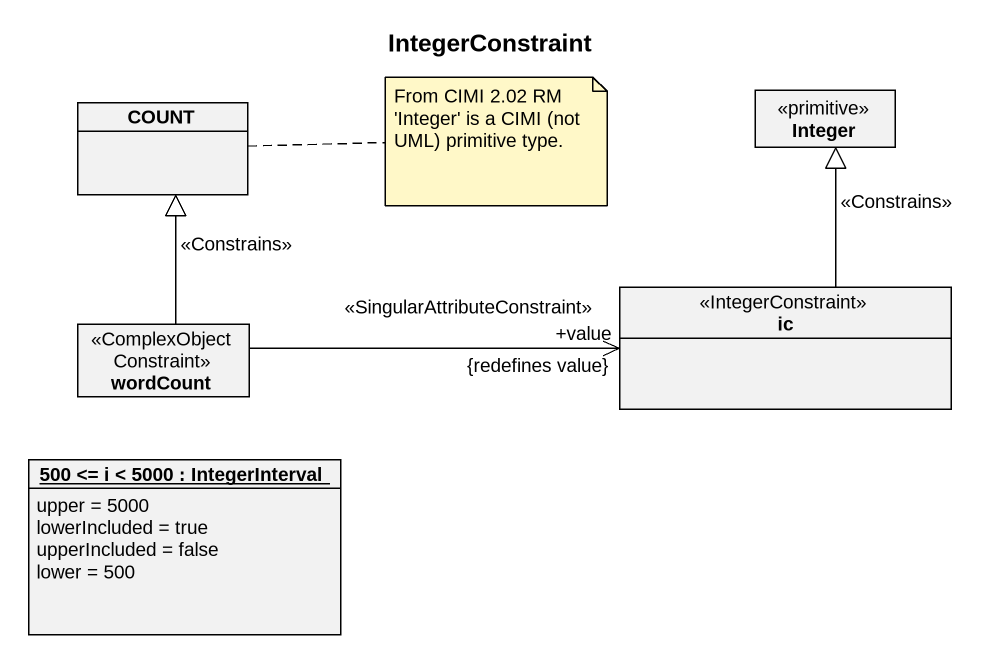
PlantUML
@startuml
title IntegerConstraint
hide circle
hide empty members
class COUNT
class Integer <<primitive>>
class ic <<IntegerConstraint>>
class wordCount <<ComplexObjectConstraint>>
object "500 <= i < 5000 : IntegerInterval" as o500_i_5000 {
  upper = 5000
  lowerIncluded = true
  upperIncluded = false
  lower = 500
}
ic -up-|> Integer : <<Constrains>>
ic "+value\n<<SingularAttributeConstraint>>\n{redefines value}" <-left- wordCount
wordCount -up-|> COUNT : <<Constrains>>
note right of COUNT
  From CIMI 2.02 RM
  ~'Integer' is a CIMI (not UML) primitive type.
end note
@enduml
